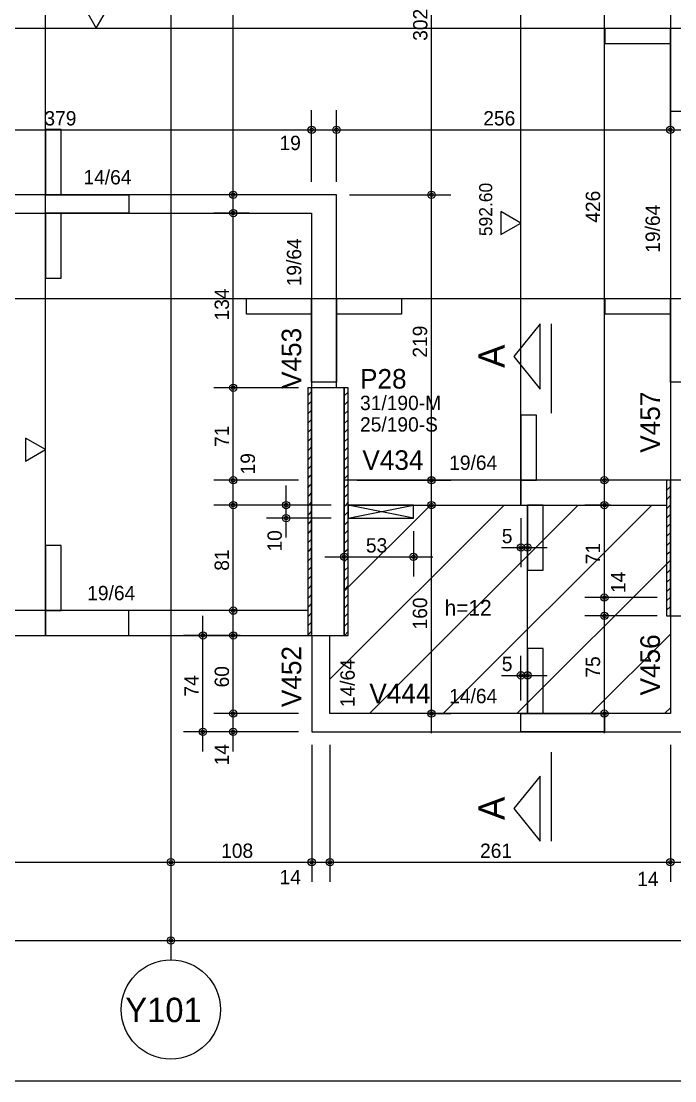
# Model space of a CAD drawing. Header units: metres. Extents: x 310 to 5592, y 1610 to 4022.
# Drawn here: x 1034 to 1535, y 1625 to 2438 of the extents above; entities that cross this region are included whole.
import ezdxf

# ---------------------------------------------------------------- set-up
doc = ezdxf.new("R2010")
doc.units = ezdxf.units.M
for name, color, linetype in [('MTH-224', 4, 'Continuous'), ('MTH-230', 1, 'Continuous'), ('MTH-COTAS7', 31, 'Continuous'), ('MTH-DIM-PILAR', 3, 'Continuous'), ('MTH-DIM-VIGA', 3, 'Continuous'), ('MTH-EIXO-214', 4, 'Continuous'), ('MTH-EIXO-215', 1, 'Continuous'), ('MTH-FACE-VIGA', 7, 'Continuous'), ('MTH-LINHA-CORTE', 5, 'Continuous'), ('MTH-LINHA-SEÇÃO', 16, 'Continuous'), ('MTH-PILAR-SEGUE', 5, 'Continuous'), ('MTH-SIMB_COTA', 3, 'Continuous'), ('MTH-TIT1-PILAR', 5, 'Continuous'), ('MTH-TIT1-VIGA', 5, 'Continuous'), ('MTH-TXT', 4, 'Continuous'), ('MTH-TXT-NEGRITO', 5, 'Continuous')]:
    doc.layers.add(name, color=color, linetype=linetype)

msp = doc.modelspace()

# ---------------------------------------------------------------- linework, layer by layer
at = {"layer": 'MTH-224', "linetype": 'Continuous'}
for p, q in [((1440.325465, 2137.691123), (1440.325465, 2206.066123)), ((1440.325465, 1809.232484), (1440.325465, 1877.607484))]:
    msp.add_line(p, q, dxfattribs=at)
for points in [[(1082.560302, 2448.289964), (1091.393306, 2432.991494), (1100.22543, 2448.289964), (1082.560302, 2448.289964)], [(1401.640715, 2274.61125), (1416.939185, 2283.444254), (1401.640715, 2292.276378), (1401.640715, 2274.61125)], [(1037.096563, 2100.906046), (1052.395033, 2109.739049), (1037.096563, 2118.571174), (1037.096563, 2100.906046)]]:
    msp.add_lwpolyline(points, dxfattribs=at)
at = {"layer": 'MTH-230', "linetype": 'Continuous'}
for p, q in [((1284.506838, 2057.1355), (1334.511368, 2067.1355)), ((1334.511368, 2057.1355), (1284.506838, 2067.1355))]:
    msp.add_line(p, q, dxfattribs=at)
msp.add_circle((1148.511366, 1680.135501), 38, dxfattribs=at)
at = {"layer": 'MTH-COTAS7', "linetype": 'Continuous'}
for p, q in [((1196.416793, 2290.135499), (1196.416793, 2682.135501)), ((1348.322552, 2290.135499), (1348.322552, 2622.135465)), ((1480.939185, 2071.135503), (1480.939185, 2527.13677)), ((1256.506838, 2315.135499), (1256.506838, 2370.038858)), ((1256.506838, 2315.135499), (1256.506838, 2370.038858)), ((1275.506838, 2315.135499), (1275.506838, 2370.038858)), ((1275.506838, 2315.135499), (1275.506838, 2370.038858)), ((1531.51056, 2357.850716), (1531.51056, 2370.038858)), ((862.51137, 2355.038858), (1271.506838, 2355.038858)), ((1241.506838, 2355.038858), (1290.506838, 2355.038858)), ((1260.506838, 2355.038858), (1546.51056, 2355.038858)), ((1348.322552, 2071.135503), (1348.322552, 2320.135499)), ((1212.501677, 2305.135499), (1181.416793, 2305.135499)), ((1196.416793, 2142.135501), (1196.416793, 2306.135499)), ((1285.506838, 2305.135499), (1363.322552, 2305.135499)), ((1285.506838, 2305.135499), (1363.322552, 2305.135499)), ((1208.593102, 2291.135499), (1181.416793, 2291.135499)), ((1196.416793, 2071.135503), (1196.416793, 2172.135501)), ((1246.506838, 2157.135501), (1181.416793, 2157.135501)), ((1246.506838, 2157.135501), (1181.416793, 2157.135501)), ((1196.416793, 2052.135503), (1196.416793, 2101.135503)), ((1246.506838, 2086.135503), (1181.416793, 2086.135503)), ((1246.506838, 2086.135503), (1181.416793, 2086.135503)), ((1196.416793, 1971.135501), (1196.416793, 2082.135503)), ((1236.920815, 2042.1355), (1236.920815, 2082.135503)), ((1291.506838, 2086.135503), (1363.322552, 2086.135503)), ((1348.322552, 1892.135501), (1348.322552, 2082.135503)), ((1485.734767, 2086.135503), (1465.939185, 2086.135503)), ((1480.939185, 1981.135501), (1480.939185, 2082.135503)), ((1246.506838, 2067.135503), (1181.416793, 2067.135503)), ((1246.506838, 2067.135503), (1181.416793, 2067.135503)), ((1271.506838, 2067.135503), (1221.920815, 2067.135503)), ((1344.511368, 2067.135503), (1363.322552, 2067.135503)), ((1485.734767, 2067.135503), (1465.939185, 2067.135503)), ((1271.511368, 2057.1355), (1221.920815, 2057.1355)), ((1416.939185, 2057.135503), (1416.939185, 2019.542848)), ((1421.939185, 2057.135501), (1421.939185, 2019.542848)), ((1281.511368, 2047.1355), (1281.511368, 2012.418246)), ((1334.511368, 2047.1355), (1334.511368, 2012.418246)), ((1401.939185, 2034.542848), (1436.939185, 2034.542848)), ((1266.511368, 2027.418246), (1349.511368, 2027.418246)), ((1480.939185, 1967.135501), (1480.939185, 2011.135501)), ((1521.51056, 1996.135501), (1465.939185, 1996.135501)), ((1521.51056, 1996.135501), (1465.939185, 1996.135501)), ((1480.939185, 1892.135501), (1480.939185, 1997.135501)), ((1210.793631, 1986.135501), (1181.416793, 1986.135501)), ((1173.14201, 1878.135501), (1173.14201, 1982.135501)), ((1196.416793, 1892.135501), (1196.416793, 1982.135501)), ((1521.51056, 1982.135501), (1465.939185, 1982.135501)), ((1521.51056, 1982.135501), (1465.939185, 1982.135501)), ((1191.769367, 1967.135501), (1158.14201, 1967.135501)), ((1201.769367, 1967.135501), (1181.416793, 1967.135501)), ((1416.939185, 1917.135501), (1416.939185, 1951.488044)), ((1421.939185, 1917.135501), (1421.939185, 1951.488044)), ((1401.939185, 1936.488044), (1436.939185, 1936.488044)), ((1196.416793, 1878.135501), (1196.416793, 1922.135501)), ((1246.511366, 1907.135501), (1181.416793, 1907.135501)), ((1246.511366, 1907.135501), (1181.416793, 1907.135501)), ((1345.260019, 1907.135501), (1363.322552, 1907.135501)), ((1486.229545, 1907.135501), (1465.939185, 1907.135501)), ((1236.511366, 1893.135501), (1158.14201, 1893.135501)), ((1246.511366, 1893.135501), (1181.416793, 1893.135501)), ((1256.511366, 1883.135501), (1256.511366, 1778.135501)), ((1270.511366, 1883.135501), (1270.511366, 1778.135501)), ((1270.511366, 1883.135501), (1270.511366, 1778.135501)), ((1531.51056, 1883.135501), (1531.51056, 1778.135501)), ((1531.51056, 1883.135501), (1531.51056, 1778.135501)), ((1148.511366, 1817.714836), (1148.511366, 1778.135501)), ((1256.511366, 1805.845996), (1256.511366, 1778.135501)), ((580.511366, 1793.135501), (1163.511366, 1793.135501)), ((1133.511366, 1793.135501), (1271.511366, 1793.135501)), ((1148.511366, 1791.556018), (1148.511366, 1778.135501)), ((1241.511366, 1793.135501), (1285.511366, 1793.135501)), ((1255.511366, 1793.135501), (1546.51056, 1793.135501)), ((1516.51056, 1793.135501), (1560.51056, 1793.135501)), ((1530.51056, 1793.135501), (1911.512128, 1793.135501)), ((561.511366, 1733.135501), (1163.511366, 1733.135501)), ((1133.511366, 1733.135501), (2116.511366, 1733.135501)), ((1148.511366, 1732.95883), (1148.511366, 1718.135501)), ((1148.511366, 1731.556018), (1148.511366, 1718.135501)), ((561.511366, 1625.451785), (5343.511366, 1625.451785))]:
    msp.add_line(p, q, dxfattribs=at)
at = {"layer": 'MTH-EIXO-214'}
msp.add_line((1148.511366, 3791.636556), (1148.511366, 1718.135501), dxfattribs=at)
at = {"layer": 'MTH-EIXO-215', "linetype": 'Continuous'}
for p, q in [((1270.511366, 1933.463027), (1404.183843, 2067.135503)), ((1281.511368, 2001.031571), (1347.6153, 2067.135503)), ((1300.752383, 1907.135501), (1460.752385, 2067.135503)), ((1357.320926, 1907.135501), (1517.320928, 2067.135503)), ((1413.889468, 1907.135501), (1531.51056, 2024.756593)), ((1470.458011, 1907.135501), (1531.51056, 1968.188051)), ((1527.026553, 1907.135501), (1531.51056, 1911.619508))]:
    msp.add_line(p, q, dxfattribs=at)
at = {"layer": 'MTH-FACE-VIGA', "linetype": 'Continuous'}
for p, q in [((1253.506838, 2151.169538), (1256.459256, 2154.121955)), ((1256.459256, 2154.121955), (1256.506838, 2154.169538)), ((1253.506838, 2144.09847), (1256.345817, 2146.937448)), ((1256.345817, 2146.937448), (1256.506838, 2147.09847)), ((1281.506838, 2150.885266), (1284.454696, 2153.833124)), ((1281.506838, 2143.814199), (1284.341256, 2146.648616)), ((1284.341256, 2146.648616), (1284.506838, 2146.814199)), ((1284.454696, 2153.833124), (1284.506838, 2153.885266)), ((1253.506838, 2137.027402), (1256.232377, 2139.75294)), ((1256.232377, 2139.75294), (1256.506838, 2140.027402)), ((1281.506838, 2136.743131), (1284.227817, 2139.464109)), ((1284.227817, 2139.464109), (1284.506838, 2139.743131)), ((1253.506838, 2129.956334), (1256.118937, 2132.568433)), ((1256.118937, 2132.568433), (1256.506838, 2132.956334)), ((1281.506838, 2129.672063), (1284.114377, 2132.279601)), ((1284.114377, 2132.279601), (1284.506838, 2132.672063)), ((1253.506838, 2122.885266), (1256.005498, 2125.383926)), ((1256.005498, 2125.383926), (1256.506838, 2125.885266)), ((1281.506838, 2122.600995), (1284.000937, 2125.095094)), ((1284.000937, 2125.095094), (1284.506838, 2125.600995)), ((1253.506838, 2115.814199), (1255.892058, 2118.199418)), ((1255.892058, 2118.199418), (1256.506838, 2118.814199)), ((1281.506838, 2115.529927), (1283.887498, 2117.910587)), ((1283.887498, 2117.910587), (1284.506838, 2118.529927)), ((1253.506838, 2108.743131), (1255.778619, 2111.014911)), ((1255.778619, 2111.014911), (1256.506838, 2111.743131)), ((1281.506838, 2108.458859), (1283.774058, 2110.726079)), ((1283.774058, 2110.726079), (1284.506838, 2111.458859)), ((1253.506838, 2101.672063), (1255.665179, 2103.830403)), ((1255.551739, 2096.645896), (1256.506838, 2097.600995)), ((1255.665179, 2103.830403), (1256.506838, 2104.672063)), ((1281.506838, 2101.387792), (1283.660619, 2103.541572)), ((1283.547179, 2096.357064), (1284.506838, 2097.316724)), ((1283.660619, 2103.541572), (1284.506838, 2104.387792)), ((1253.506838, 2094.600995), (1255.551739, 2096.645896)), ((1253.506838, 2087.529927), (1255.4383, 2089.461389)), ((1255.4383, 2089.461389), (1256.506838, 2090.529927)), ((1281.506838, 2094.316724), (1283.547179, 2096.357064)), ((1281.506838, 2087.245656), (1283.433739, 2089.172557)), ((1283.433739, 2089.172557), (1284.506838, 2090.245656)), ((1253.506838, 2080.458859), (1255.32486, 2082.276881)), ((1255.32486, 2082.276881), (1256.506838, 2083.458859)), ((1281.506838, 2080.174588), (1283.3203, 2081.98805)), ((1283.3203, 2081.98805), (1284.506838, 2083.174588)), ((1528.51056, 2085.396203), (1529.249858, 2086.135501)), ((1528.51056, 2078.325136), (1531.367678, 2081.182253)), ((1531.367678, 2081.182253), (1531.51056, 2081.325136)), ((1253.506838, 2073.387792), (1255.211421, 2075.092374)), ((1255.211421, 2075.092374), (1256.506838, 2076.387792)), ((1281.506838, 2073.10352), (1283.20686, 2074.803542)), ((1283.20686, 2074.803542), (1284.506838, 2076.10352)), ((1528.51056, 2071.254068), (1531.157647, 2073.901154)), ((1531.157647, 2073.901154), (1531.51056, 2074.254068)), ((1253.506838, 2066.316724), (1255.097981, 2067.907866)), ((1255.097981, 2067.907866), (1256.506838, 2069.316724)), ((1281.506838, 2066.032453), (1283.093421, 2067.619035)), ((1283.093421, 2067.619035), (1284.506838, 2069.032453)), ((1528.51056, 2064.183), (1530.947615, 2066.620054)), ((1530.947615, 2066.620054), (1531.51056, 2067.183)), ((1253.506838, 2059.245656), (1254.984542, 2060.723359)), ((1254.984542, 2060.723359), (1256.506838, 2062.245656)), ((1281.506838, 2058.961385), (1282.979981, 2060.434527)), ((1282.979981, 2060.434527), (1284.506838, 2061.961385)), ((1528.51056, 2057.111932), (1530.737583, 2059.338955)), ((1530.737583, 2059.338955), (1531.51056, 2060.111932)), ((1253.506838, 2052.174588), (1254.871102, 2053.538852)), ((1254.871102, 2053.538852), (1256.506838, 2055.174588)), ((1281.506838, 2051.890317), (1282.866541, 2053.25002)), ((1282.866541, 2053.25002), (1284.506838, 2054.890317)), ((1528.51056, 2050.040864), (1530.527551, 2052.057855)), ((1530.527551, 2052.057855), (1531.51056, 2053.040864)), ((1253.506838, 2045.10352), (1254.757662, 2046.354344)), ((1254.644223, 2039.169837), (1256.506838, 2041.032453)), ((1254.757662, 2046.354344), (1256.506838, 2048.10352)), ((1281.506838, 2044.819249), (1282.753102, 2046.065513)), ((1282.639662, 2038.881005), (1284.506838, 2040.748181)), ((1282.753102, 2046.065513), (1284.506838, 2047.819249)), ((1528.51056, 2042.969796), (1530.31752, 2044.776756)), ((1530.31752, 2044.776756), (1531.51056, 2045.969796)), ((1253.506838, 2038.032453), (1254.644223, 2039.169837)), ((1254.530783, 2031.985329), (1256.506838, 2033.961385)), ((1281.506838, 2037.748181), (1282.639662, 2038.881005)), ((1282.526223, 2031.696498), (1284.506838, 2033.677114)), ((1528.51056, 2035.898729), (1530.107488, 2037.495656)), ((1530.107488, 2037.495656), (1531.51056, 2038.898729)), ((1253.506838, 2030.961385), (1254.530783, 2031.985329)), ((1253.506838, 2023.890317), (1254.417344, 2024.800822)), ((1254.417344, 2024.800822), (1256.506838, 2026.890317)), ((1281.506838, 2030.677114), (1282.526223, 2031.696498)), ((1281.506838, 2023.606046), (1282.412783, 2024.51199)), ((1282.412783, 2024.51199), (1284.506838, 2026.606046)), ((1528.51056, 2028.827661), (1529.897456, 2030.214557)), ((1529.687425, 2022.933457), (1531.51056, 2024.756593)), ((1529.897456, 2030.214557), (1531.51056, 2031.827661)), ((1253.506838, 2016.819249), (1254.303904, 2017.616315)), ((1254.303904, 2017.616315), (1256.506838, 2019.819249)), ((1281.506838, 2016.534978), (1282.299343, 2017.327483)), ((1282.299343, 2017.327483), (1284.506838, 2019.534978)), ((1528.51056, 2021.756593), (1529.687425, 2022.933457)), ((1529.477393, 2015.652358), (1531.51056, 2017.685525)), ((1253.506838, 2009.748181), (1254.190464, 2010.431807)), ((1254.190464, 2010.431807), (1256.506838, 2012.748181)), ((1281.506838, 2009.46391), (1282.185904, 2010.142976)), ((1282.185904, 2010.142976), (1284.506838, 2012.46391)), ((1528.51056, 2014.685525), (1529.477393, 2015.652358)), ((1528.51056, 2007.614457), (1529.267361, 2008.371258)), ((1529.267361, 2008.371258), (1531.51056, 2010.614457)), ((1253.506838, 2002.677114), (1254.077025, 2003.2473)), ((1254.077025, 2003.2473), (1256.506838, 2005.677114)), ((1281.506838, 2002.392842), (1282.072464, 2002.958468)), ((1282.072464, 2002.958468), (1284.506838, 2005.392842)), ((1528.51056, 2000.54339), (1529.057329, 2001.090159)), ((1529.057329, 2001.090159), (1531.51056, 2003.54339)), ((1253.506838, 1995.606046), (1253.963585, 1996.062792)), ((1253.963585, 1996.062792), (1256.506838, 1998.606046)), ((1281.506838, 1995.321774), (1281.959025, 1995.773961)), ((1281.959025, 1995.773961), (1284.506838, 1998.321774)), ((1528.51056, 1993.472322), (1528.847298, 1993.809059)), ((1528.847298, 1993.809059), (1531.51056, 1996.472322)), ((1253.506838, 1988.534978), (1253.850146, 1988.878285)), ((1253.736706, 1981.693778), (1256.506838, 1984.46391)), ((1253.850146, 1988.878285), (1256.506838, 1991.534978)), ((1281.506838, 1988.250707), (1281.845585, 1988.589453)), ((1281.732146, 1981.404946), (1284.506838, 1984.179639)), ((1281.845585, 1988.589453), (1284.506838, 1991.250707)), ((1528.51056, 1986.401254), (1528.637266, 1986.52796)), ((1528.637266, 1986.52796), (1531.51056, 1989.401254)), ((1253.506838, 1981.46391), (1253.736706, 1981.693778)), ((1253.623266, 1974.50927), (1256.506838, 1977.392842)), ((1281.506838, 1981.179639), (1281.732146, 1981.404946)), ((1281.618706, 1974.220438), (1284.506838, 1977.108571)), ((1531.315875, 1982.135501), (1531.51056, 1982.330186)), ((1253.506838, 1974.392842), (1253.623266, 1974.50927)), ((1253.509827, 1967.324763), (1256.506838, 1970.321774)), ((1281.506838, 1974.108571), (1281.618706, 1974.220438)), ((1281.604836, 1967.135501), (1284.506838, 1970.037503))]:
    msp.add_line(p, q, dxfattribs=at)
for points in [[(1531.51056, 2521.63677), (1531.51056, 2086.135501)], [(1275.506838, 2305.135499), (979.511366, 2305.135499)], [(1275.506838, 2157.135501), (1275.506838, 2305.135499)], [(595.511366, 2291.135499), (1256.506838, 2291.135499)], [(1256.506838, 2291.135499), (1256.506838, 2157.135501)], [(1256.506838, 2157.135501), (1253.506838, 2157.135501), (1253.506838, 1967.135501), (1256.506838, 1967.135501), (1256.506838, 2157.135501)], [(1284.506838, 2157.135501), (1281.506838, 2157.135501), (1281.506838, 1967.135501), (1284.506838, 1967.135501), (1284.506838, 2157.135501)], [(1531.51056, 2086.135503), (1281.506838, 2086.135503)], [(1531.51056, 2086.135501), (1528.51056, 2086.135501), (1528.51056, 1982.135501), (1531.51056, 1982.135501), (1531.51056, 2086.135501)], [(1284.506838, 2067.135503), (1528.51056, 2067.135503)], [(1334.511382, 2067.135503), (1284.506838, 2067.135503), (1284.506838, 2057.1355), (1334.511382, 2057.1355), (1334.511382, 2067.135503)], [(1253.506838, 1986.135501), (601.511366, 1986.135501)], [(1531.51056, 1982.135501), (1531.51056, 1907.135501)], [(979.511366, 1967.135501), (1256.511366, 1967.135501)], [(1256.511366, 1967.135501), (1256.511366, 1893.135501)], [(1270.511366, 1907.135501), (1270.511366, 1967.135501)], [(1531.51056, 1907.135501), (1270.511366, 1907.135501)], [(1256.511366, 1893.135501), (1545.51056, 1893.135501)]]:
    msp.add_lwpolyline(points, dxfattribs=at)
at = {"layer": 'MTH-LINHA-CORTE', "linetype": 'Continuous'}
for points in [[(1431.575465, 2156.066123), (1431.575465, 2206.066123), (1411.575465, 2181.066123), (1431.575465, 2156.066123)], [(1431.575465, 1809.232484), (1431.575465, 1859.232484), (1411.575465, 1834.232484), (1431.575465, 1809.232484)]]:
    msp.add_lwpolyline(points, dxfattribs=at)
at = {"layer": 'MTH-LINHA-SEÇÃO', "linetype": 'Continuous'}
for p, q in [((1052.395033, 1967.135501), (1052.395033, 2664.135503)), ((1416.939185, 2067.135503), (1416.939185, 2664.135503)), ((858.51137, 2432.991494), (1600.51056, 2432.991494)), ((576.511366, 2225.492328), (1550.51056, 2225.492328)), ((1421.939185, 1907.135499), (1421.939185, 2067.135501))]:
    msp.add_line(p, q, dxfattribs=at)
for points in [[(1481.51056, 2432.991494), (1531.51056, 2432.991494), (1531.51056, 2420.991494), (1481.51056, 2420.991494), (1481.51056, 2432.991494)], [(1531.51056, 2432.991494), (1550.51056, 2432.991494), (1550.51056, 2368.991494), (1531.51056, 2368.991494), (1531.51056, 2432.991494)], [(1052.395033, 2355.135501), (1052.395033, 2305.135501), (1064.395033, 2305.135501), (1064.395033, 2355.135501), (1052.395033, 2355.135501)], [(1116.395033, 2291.135501), (1052.395033, 2291.135501), (1052.395033, 2305.135501), (1116.395033, 2305.135501), (1116.395033, 2291.135501)], [(1052.395033, 2291.135501), (1052.395033, 2241.135501), (1064.395033, 2241.135501), (1064.395033, 2291.135501), (1052.395033, 2291.135501)], [(1206.506838, 2225.492328), (1256.506838, 2225.492328), (1256.506838, 2213.492328), (1206.506838, 2213.492328), (1206.506838, 2225.492328)], [(1256.506838, 2225.492328), (1275.506838, 2225.492328), (1275.506838, 2161.492328), (1256.506838, 2161.492328), (1256.506838, 2225.492328)], [(1275.506838, 2225.492328), (1325.506838, 2225.492328), (1325.506838, 2213.492328), (1275.506838, 2213.492328), (1275.506838, 2225.492328)], [(1481.51056, 2225.492328), (1531.51056, 2225.492328), (1531.51056, 2213.492328), (1481.51056, 2213.492328), (1481.51056, 2225.492328)], [(1531.51056, 2225.492328), (1550.51056, 2225.492328), (1550.51056, 2161.492328), (1531.51056, 2161.492328), (1531.51056, 2225.492328)], [(1416.939185, 2136.135501), (1416.939185, 2086.135501), (1428.939185, 2086.135501), (1428.939185, 2136.135501), (1416.939185, 2136.135501)], [(1416.939185, 2086.135501), (1416.939185, 2067.135501), (1480.939185, 2067.135501), (1480.939185, 2086.135501), (1416.939185, 2086.135501)], [(1421.939185, 2067.135501), (1421.939185, 2017.135501), (1433.939185, 2017.135501), (1433.939185, 2067.135501), (1421.939185, 2067.135501)], [(1052.395033, 2036.135501), (1052.395033, 1986.135501), (1064.395033, 1986.135501), (1064.395033, 2036.135501), (1052.395033, 2036.135501)], [(1052.395033, 1986.135501), (1052.395033, 1967.135501), (1116.395033, 1967.135501), (1116.395033, 1986.135501), (1052.395033, 1986.135501)], [(1421.939185, 1957.135499), (1421.939185, 1907.135499), (1433.939185, 1907.135499), (1433.939185, 1957.135499), (1421.939185, 1957.135499)], [(1480.939185, 1893.135499), (1416.939185, 1893.135499), (1416.939185, 1907.135499), (1480.939185, 1907.135499), (1480.939185, 1893.135499)]]:
    msp.add_lwpolyline(points, dxfattribs=at)
at = {"layer": 'MTH-PILAR-SEGUE', "linetype": 'Continuous'}
for points in [[(1256.506838, 1967.135501), (1281.506838, 1967.135501), (1281.506838, 2157.135501), (1256.506838, 2157.135501), (1256.506838, 1967.135501)], [(1531.51056, 1982.135501), (1553.51056, 1982.135501), (1553.51056, 2086.135501), (1531.51056, 2086.135501), (1531.51056, 1982.135501)]]:
    msp.add_lwpolyline(points, dxfattribs=at)
at = {"layer": 'MTH-SIMB_COTA', "linetype": 'Continuous'}
for centre, radius in [((1256.506838, 2355.038858), 2.8), ((1256.506838, 2355.038858), 2.8), ((1275.506838, 2355.038858), 2.8), ((1275.506838, 2355.038858), 2.8), ((1531.51056, 2355.038858), 2.8), ((1256.506838, 2355.038858), 1.4), ((1256.506838, 2355.038858), 1.4), ((1275.506838, 2355.038858), 1.4), ((1275.506838, 2355.038858), 1.4), ((1531.51056, 2355.038858), 1.4), ((1196.416793, 2305.135499), 2.8), ((1196.416793, 2305.135499), 1.4), ((1348.322552, 2305.135499), 2.8), ((1348.322552, 2305.135499), 2.8), ((1348.322552, 2305.135499), 1.4), ((1348.322552, 2305.135499), 1.4), ((1196.416793, 2291.135499), 2.8), ((1196.416793, 2291.135499), 1.4), ((1196.416793, 2157.135501), 2.8), ((1196.416793, 2157.135501), 2.8), ((1196.416793, 2157.135501), 1.4), ((1196.416793, 2157.135501), 1.4), ((1196.416793, 2086.135503), 2.8), ((1196.416793, 2086.135503), 2.8), ((1196.416793, 2086.135503), 1.4), ((1196.416793, 2086.135503), 1.4), ((1348.322552, 2086.135503), 2.8), ((1348.322552, 2086.135503), 1.4), ((1480.939185, 2086.135503), 2.8), ((1480.939185, 2086.135503), 1.4), ((1196.416793, 2067.135503), 2.8), ((1196.416793, 2067.135503), 2.8), ((1196.416793, 2067.135503), 1.4), ((1196.416793, 2067.135503), 1.4), ((1236.920815, 2067.135503), 2.8), ((1236.920815, 2067.135503), 1.4), ((1348.322552, 2067.135503), 2.8), ((1348.322552, 2067.135503), 1.4), ((1480.939185, 2067.135503), 2.8), ((1480.939185, 2067.135503), 1.4), ((1236.920815, 2057.1355), 2.8), ((1236.920815, 2057.1355), 1.4), ((1416.939185, 2034.542848), 2.8), ((1416.939185, 2034.542848), 1.4), ((1421.939185, 2034.542848), 2.8), ((1421.939185, 2034.542848), 1.4), ((1281.511368, 2027.418246), 2.8), ((1281.511368, 2027.418246), 1.4), ((1334.511368, 2027.418246), 2.8), ((1334.511368, 2027.418246), 1.4), ((1480.939185, 1996.135501), 2.8), ((1480.939185, 1996.135501), 2.8), ((1480.939185, 1996.135501), 1.4), ((1480.939185, 1996.135501), 1.4), ((1196.416793, 1986.135501), 2.8), ((1196.416793, 1986.135501), 1.4), ((1480.939185, 1982.135501), 2.8), ((1480.939185, 1982.135501), 2.8), ((1480.939185, 1982.135501), 1.4), ((1480.939185, 1982.135501), 1.4), ((1173.14201, 1967.135501), 2.8), ((1173.14201, 1967.135501), 1.4), ((1196.416793, 1967.135501), 2.8), ((1196.416793, 1967.135501), 1.4), ((1416.939185, 1936.488044), 2.8), ((1416.939185, 1936.488044), 1.4), ((1421.939185, 1936.488044), 2.8), ((1421.939185, 1936.488044), 1.4), ((1196.416793, 1907.135501), 2.8), ((1196.416793, 1907.135501), 2.8), ((1196.416793, 1907.135501), 1.4), ((1196.416793, 1907.135501), 1.4), ((1348.322552, 1907.135501), 2.8), ((1348.322552, 1907.135501), 1.4), ((1480.939185, 1907.135501), 2.8), ((1480.939185, 1907.135501), 1.4), ((1173.14201, 1893.135501), 2.8), ((1173.14201, 1893.135501), 1.4), ((1196.416793, 1893.135501), 2.8), ((1196.416793, 1893.135501), 1.4), ((1148.511366, 1793.135501), 2.8), ((1148.511366, 1793.135501), 2.8), ((1148.511366, 1793.135501), 1.4), ((1148.511366, 1793.135501), 1.4), ((1256.511366, 1793.135501), 2.8), ((1256.511366, 1793.135501), 2.8), ((1256.511366, 1793.135501), 1.4), ((1256.511366, 1793.135501), 1.4), ((1270.511366, 1793.135501), 2.8), ((1270.511366, 1793.135501), 2.8), ((1270.511366, 1793.135501), 1.4), ((1270.511366, 1793.135501), 1.4), ((1531.51056, 1793.135501), 2.8), ((1531.51056, 1793.135501), 2.8), ((1531.51056, 1793.135501), 1.4), ((1531.51056, 1793.135501), 1.4), ((1148.511366, 1733.135501), 2.8), ((1148.511366, 1733.135501), 2.8), ((1148.511366, 1733.135501), 1.4), ((1148.511366, 1733.135501), 1.4)]:
    msp.add_circle(centre, radius, dxfattribs=at)

# ---------------------------------------------------------------- texts
at = {"layer": 'MTH-COTAS7', "linetype": 'Continuous'}
for s, p in [('302', (1345.25095, 2423.263092)), ('426', (1477.639185, 2283.736136)), ('134', (1193.116793, 2208.7355)), ('219', (1345.022552, 2180.235501)), ('71', (1193.116793, 2111.735502)), ('19', (1213.038119, 2090.632291)), ('10', (1233.620815, 2031.468837)), ('81', (1193.116793, 2016.735502)), ('71', (1477.639185, 2021.735502)), ('14', (1497.088073, 1999.667811)), ('160', (1345.022552, 1971.735502)), ('60', (1193.116793, 1927.235501)), ('75', (1477.639185, 1934.735501)), ('74', (1169.84201, 1920.235501)), ('14', (1193.116793, 1867.468838))]:
    msp.add_text(s, height=11, rotation=90, dxfattribs=at).set_placement(p)
for s, p in [('379', (1051.609104, 2358.338858)), ('256', (1388.108699, 2358.338858)), ('19', (1231.835122, 2339.434884)), ('5', (1402.272522, 2037.842848)), ('53', (1298.111368, 2030.718246)), ('5', (1402.272522, 1939.788044)), ('108', (1187.111366, 1796.435501)), ('261', (1385.610963, 1796.435501)), ('14', (1231.919582, 1776.227779)), ('14', (1506.028976, 1774.78132))]:
    msp.add_text(s, height=11, dxfattribs=at).set_placement(p)
at = {"layer": 'MTH-DIM-PILAR', "linetype": 'Continuous'}
for s, p in [('31/190-M', (1293.601864, 2139.989649)), ('25/190-S', (1293.601864, 2123.489649))]:
    msp.add_text(s, height=11, dxfattribs=at).set_placement(p)
at = {"layer": 'MTH-DIM-VIGA', "linetype": 'Continuous'}
for s, rotation, p in [('14/64', 360, (1081.523151, 2313.135499)), ('19/64', 90, (1523.51056, 2260.721702)), ('19/64', 90, (1248.506838, 2234.959766)), ('19/64', 360, (1361.939185, 2094.135503)), ('19/64', 360, (1084.43249, 1994.135501)), ('14/64', 90, (1289.511366, 1912.076675))]:
    msp.add_text(s, height=11, rotation=rotation, dxfattribs=at).set_placement(p)
msp.add_text('14/64', height=11, dxfattribs=at).set_placement((1361.939185, 1915.135501))
at = {"layer": 'MTH-TIT1-PILAR', "linetype": 'Continuous'}
msp.add_text('P28', height=15, dxfattribs=at).set_placement((1293.601864, 2156.489649))
at = {"layer": 'MTH-TIT1-VIGA', "linetype": 'Continuous'}
for s, rotation, p in [('V453', 90, (1248.506838, 2156.204731)), ('V457', 90, (1523.51056, 2107.260501)), ('V434', 360, (1295.381838, 2094.135503)), ('V456', 90, (1523.51056, 1921.096066)), ('V452', 90, (1248.511366, 1912.135501))]:
    msp.add_text(s, height=15, rotation=rotation, dxfattribs=at).set_placement(p)
msp.add_text('V444', height=15, dxfattribs=at).set_placement((1300.745728, 1915.135501))
at = {"layer": 'MTH-TXT', "linetype": 'Continuous'}
msp.add_text('592.60', height=10, rotation=90, dxfattribs=at).set_placement((1394.939185, 2273.444254))
at = {"layer": 'MTH-TXT-NEGRITO', "linetype": 'Continuous'}
for p in [(1404.383996, 2172.378623), (1404.383996, 1825.544984)]:
    msp.add_text('A', height=20, rotation=90, dxfattribs=at).set_placement(p)
for s, height, p in [('h=12', 12, (1358.400561, 1982.297641)), ('Y101', 18.75, (1113.633967, 1670.43798))]:
    msp.add_text(s, height=height, dxfattribs=at).set_placement(p)

doc.saveas('drawing.dxf')
